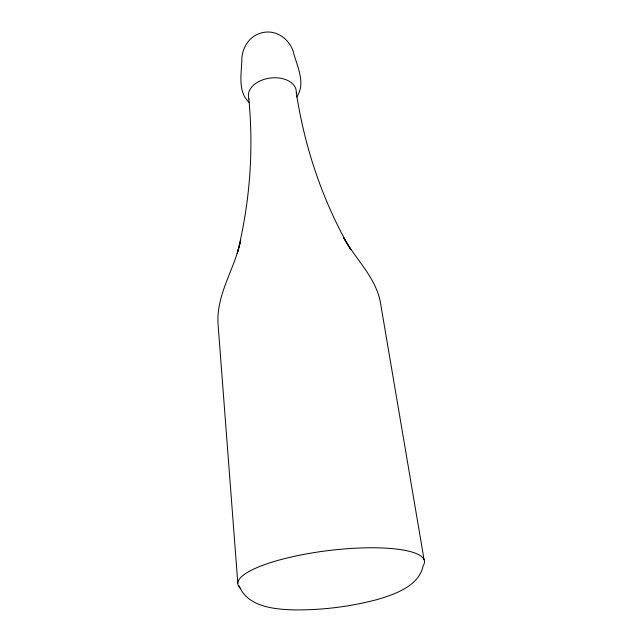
<?xml version="1.0" encoding="UTF-8"?>
<svg xmlns="http://www.w3.org/2000/svg" width="642" height="642" viewBox="0 0 642 642"><rect width="100%" height="100%" fill="white"/><g stroke="black" fill="none" stroke-linecap="round" stroke-linejoin="round"><path stroke-width="0.96" d="M296.636 97.022C305.777 84.118 297.8 67.755 293.964 54.241C291.003 40.269 276.838 29.01 262.305 32.702C249.393 35.366 241.432 48.447 241.809 61.086C241.28 74.905 237.821 92.191 249.273 102.543M347.852 244.698L350.853 249.642L343.582 237.644C355.828 259.593 376.477 277.914 380.626 303.73L424.105 559.8M347.37 243.872C321.353 197.238 304.316 145.509 296.339 92.737M239.081 585.785C247.09 606.2 272.778 609.146 291.628 609.804L293.105 609.9C321.867 610.261 350.692 606.698 378.459 599.203L379.92 598.737C396.644 593.545 419.186 585.4 423.142 565.73A94.005 22.197 -7 0 0 327.324 550.708A94.005 22.197 -7 0 0 240.766 588.658M248.823 98.956C253.807 150.637 249.826 203.329 237.195 253.67L240.606 240.766C234.715 269.11 215.848 294.726 218.087 324.619L237.813 583.225M249.096 99.133A24.067 15.769 -7 0 1 270.138 78.067A24.067 15.769 -7 0 1 296.267 92.954"/></g></svg>
